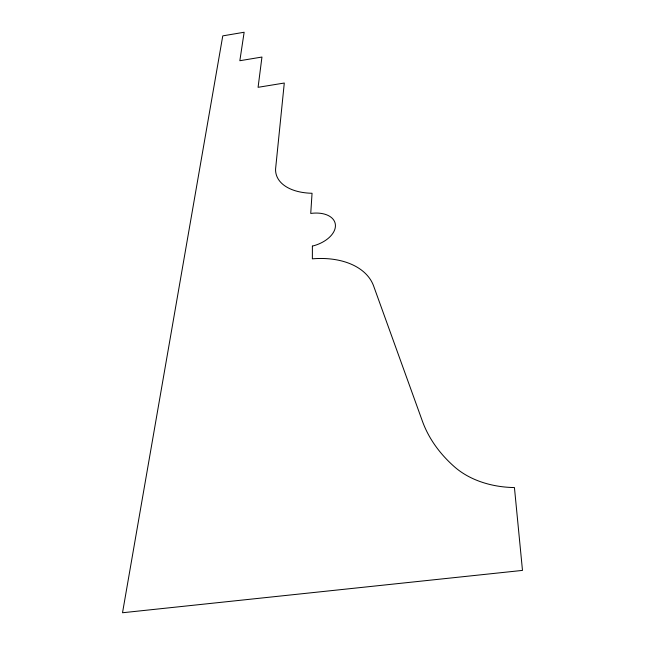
<?xml version="1.0" encoding="UTF-8"?>
<svg xmlns="http://www.w3.org/2000/svg" width="645" height="645" viewBox="0 0 645 645"><rect width="100%" height="100%" fill="white"/><g stroke="black" fill="none" stroke-linecap="round" stroke-linejoin="round"><path stroke-width="0.97" d="M312.39 246.1L312.365 258.839A73.732 47.746 -16.8 0 1 373.64 286.041L422.322 420.951A181.753 128.565 -4.7 0 0 454.298 466.666A88.26 64.798 -7.9 0 0 514.436 487.556L522.482 570.406L122.518 612.75L222.767 35.878L244.141 32.25L239.843 60.719L261.951 57.042L258.081 87.309L284.292 83.028L275.576 168.99A53.995 30.766 -14.6 0 0 312.051 193.274L310.737 213.447A26.655 16.149 -15.7 0 1 335.424 225.161A26.655 16.149 -15.7 0 1 312.39 246.1"/></g></svg>
